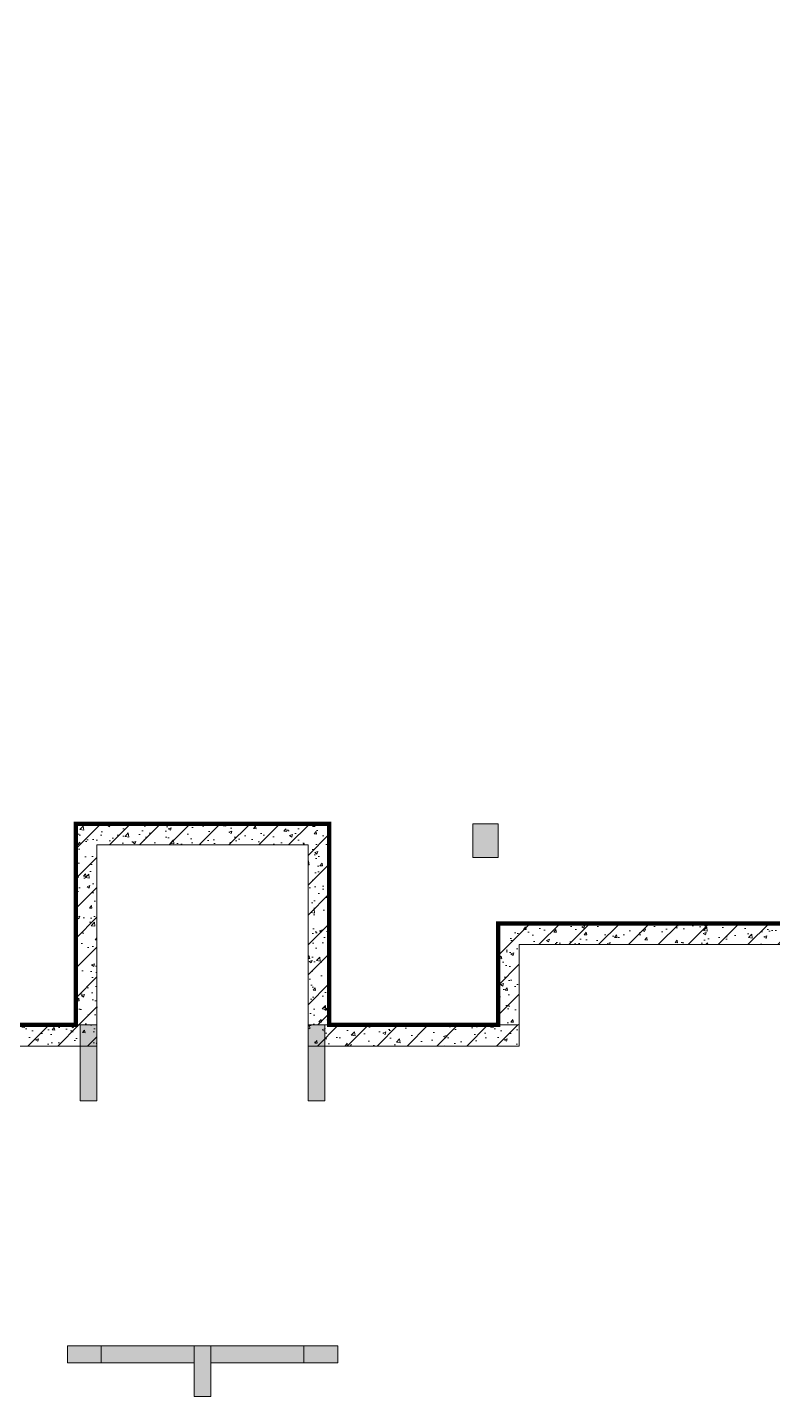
# Model space of a CAD drawing. Extents: x -264757 to 1033689, y 4049843 to 4347093.
# Drawn here: x -19357 to -10533, y 4161008 to 4177216 of the extents above; entities that cross this region are included whole.
import ezdxf

# ---------------------------------------------------------------- set-up
doc = ezdxf.new("R2010")
doc.units = 0
doc.header["$LTSCALE"] = 1000
doc.header["$MEASUREMENT"] = 0
doc.linetypes.add('DASH', pattern=[0.35, 0.25, -0.1])
doc.layers.add('无关图层', color=8, linetype='Continuous', lineweight=0)
doc.layers.add('车位归属楼栋范围线', color=7, linetype='Continuous', true_color=0x19e6c7)
pattern_1 = [(50, (-24883.4, 4152908.02), (358.63, -31.376), [37.5, -412.5]), (355, (-24883.4, 4152908.02), (-69.376, 376.096), [30, -330]), (100.4514, (-24853.53, 4152905.4), (289.255, 344.72), [31.87, -350.571]), (46.1842, (-24883.4, 4153008.02), (533.62, -82.76), [56.25, -618.75]), (96.6356, (-24838.94, 4153001.13), (467.331, 487.059), [47.805, -525.856]), (351.1842, (-24883.4, 4153008), (467.331, 487.06), [45, -495]), (21, (-24833.4, 4152983.02), (298.4535, -201.3094), [37.5, -412.5]), (326, (-24833.4, 4152983.02), (121.658, 362.575), [30, -330]), (71.4514, (-24808.54, 4152966.25), (420.111, 161.265), [31.87, -350.571]), (37.5, (-24883.41, 4152908.02), (6.0799, 166.4469), [0, -326, 0, -335, 0, -331.25]), (7.5, (-24883.41, 4152908.02), (131.5348, 197.2059), [0, -191, 0, -318.5, 0, -126.25]), (327.5, (-24994.91, 4152908.02), (266.9112, -11.2774), [0, -125, 0, -390, 0, -517.5]), (317.5, (-25044.91, 4152908.02), (291.593, 50.0525), [0, -162.5, 0, -259, 0, -367.5]), (45, (-24883.41, 4152908.02), (-176.7767, 176.7767), [])]

msp = doc.modelspace()

# ---------------------------------------------------------------- hatches: boundary and pattern name
at = {"layer": '无关图层'}
h = msp.add_hatch(dxfattribs=at)
h.set_pattern_fill('ARMORED', color=256, scale=50, style=0)
h.set_pattern_definition(pattern_1)
h.paths.add_polyline_path([(-18783.3, 4165408), (-18783.5, 4167788), (-15783.3, 4167788), (-15783.3, 4165408), (-16033.3, 4165408), (-16033.5, 4167538), (-18533.3, 4167538), (-18533.3, 4165408)])
for points in [[(-14083.1, 4167788), (-13783.1, 4167788), (-13783.1, 4167388), (-14083.1, 4167388)], [(-18733.5, 4165408), (-18533.5, 4165408), (-18533.5, 4164508), (-18733.5, 4164508)], [(-16033.3, 4165408), (-15833.3, 4165408), (-15833.3, 4164508), (-16033.3, 4164508)], [(-18482.9, 4161408), (-18882.9, 4161408), (-18882.9, 4161608), (-18482.9, 4161608)], [(-18482.9, 4161408), (-18882.9, 4161408), (-18882.9, 4161608), (-18482.9, 4161608)], [(-17383.1, 4161008), (-17383.1, 4161608), (-17183.1, 4161608), (-17183.1, 4161008)], [(-16082.9, 4161608), (-15682.9, 4161608), (-15682.9, 4161408), (-16082.9, 4161408)], [(-16082.9, 4161608), (-15682.9, 4161608), (-15682.9, 4161408), (-16082.9, 4161408)]]:
    msp.add_hatch(color=256, dxfattribs=at).paths.add_polyline_path(points)
h = msp.add_hatch(dxfattribs=at)
h.set_pattern_fill('ARMORED', color=256, scale=50, style=0)
h.set_pattern_definition([(50, (-763547.97, 4024575.8), (358.63009, -31.37607), [37.5, -412.5]), (355, (-763547.97, 4024575.8), (-69.37567, 376.09607), [30, -330]), (100.4514, (-763518.1, 4024573.2), (289.25469, 344.71977), [31.8701, -350.57106]), (46.1842, (-763547.97, 4024675.8), (533.62052, -82.7595), [56.25, -618.75]), (96.6356, (-763503.5, 4024668.9), (467.33135, 487.05894), [47.80514, -525.8565]), (351.1842, (-763548, 4024675.8), (467.33097, 487.0593), [45, -495]), (21, (-763497.97, 4024650.8), (298.45353, -201.30945), [37.5, -412.5]), (326, (-763497.97, 4024650.8), (121.65767, 362.57502), [30, -330]), (71.4514, (-763473.1, 4024634.02), (420.11131, 161.26525), [31.8701, -350.57106]), (37.5, (-763547.97, 4024575.8), (6.079928, 166.446927), [0, -326, 0, -335, 0, -331.25]), (7.5, (-763547.97, 4024575.8), (131.53477, 197.205856), [0, -191, 0, -318.5, 0, -126.25]), (327.5, (-763659.47, 4024575.8), (266.911218, -11.277436), [0, -125, 0, -390, 0, -517.5]), (317.5, (-763709.47, 4024575.8), (291.593085, 50.05249), [0, -162.5, 0, -259, 0, -367.5]), (45, (-763547.97, 4024575.8), (-176.776695, 176.776695), [])])
h.paths.add_polyline_path([(-13783.1, 4165408), (-13533.1, 4165408), (-13533.1, 4166358), (-9883.1, 4166358), (-9883.1, 4165358), (-9683.1, 4165358), (-9683.1, 4166358), (-6033.1, 4166358), (-6033.1, 4165408), (-5783.1, 4165408), (-5783.1, 4166608), (-13783.1, 4166608)])
h = msp.add_hatch(dxfattribs=at)
h.set_pattern_fill('ARMORED', color=256, scale=50, style=0)
h.set_pattern_definition(pattern_1)
h.paths.add_polyline_path([(-21033.1, 4165408), (-18533.5, 4165408), (-18533.5, 4165158), (-21033.1, 4165158)])
h = msp.add_hatch(color=256, dxfattribs=at)
h.dxf.hatch_style = 1
h.paths.add_polyline_path([(-18733.5, 4165408), (-18733.5, 4165158), (-18733.5, 4164508), (-18533.5, 4164508), (-18533.5, 4165408)])
h = msp.add_hatch(dxfattribs=at)
h.set_pattern_fill('ARMORED', color=256, scale=50, style=0)
h.set_pattern_definition([(50, (-19333.78, 4152908.02), (358.63, -31.376), [37.5, -412.5]), (355, (-19333.78, 4152908.02), (-69.376, 376.096), [30, -330]), (100.4514, (-19303.9, 4152905.4), (289.255, 344.72), [31.87, -350.571]), (46.1842, (-19333.8, 4153008), (533.62, -82.76), [56.25, -618.75]), (96.6356, (-19289.3, 4153001.1), (467.331, 487.059), [47.805, -525.856]), (351.184, (-19333.8, 4153008), (467.33, 487.06), [45, -495]), (21, (-19283.78, 4152983.02), (298.4535, -201.3094), [37.5, -412.5]), (326, (-19283.78, 4152983.02), (121.658, 362.575), [30, -330]), (71.4514, (-19258.9, 4152966.25), (420.111, 161.265), [31.87, -350.571]), (37.5, (-19333.78, 4152908.02), (6.0799, 166.4469), [0, -326, 0, -335, 0, -331.25]), (7.5, (-19333.78, 4152908.02), (131.5348, 197.2059), [0, -191, 0, -318.5, 0, -126.25]), (327.5, (-19445.28, 4152908.02), (266.9112, -11.2774), [0, -125, 0, -390, 0, -517.5]), (317.5, (-19495.28, 4152908.02), (291.593, 50.0525), [0, -162.5, 0, -259, 0, -367.5]), (45, (-19333.78, 4152908.02), (-176.7767, 176.7767), [])])
h.paths.add_polyline_path([(-16033.3, 4165408), (-13533.8, 4165408), (-13533.8, 4165158), (-16033.3, 4165158)])
h = msp.add_hatch(color=256, dxfattribs=at)
h.dxf.hatch_style = 1
h.paths.add_polyline_path([(-16033.3, 4165408), (-16033.3, 4165158), (-16033.3, 4164508), (-15833.3, 4164508), (-15833.3, 4165408)])
h = msp.add_hatch(color=256, dxfattribs=at)
h.dxf.hatch_style = 1
h.paths.add_polyline_path([(-17183.1, 4161408), (-17183.1, 4161008), (-17383.1, 4161008), (-17383.1, 4161408), (-18883.1, 4161408), (-18883.1, 4161608), (-18533.1, 4161608), (-18533.1, 4161608), (-16033.1, 4161608), (-16033.1, 4161608), (-15683.1, 4161608), (-15683.1, 4161408)])

# ---------------------------------------------------------------- linework, layer by layer
for points in [[(-18783.3, 4165408), (-18783.5, 4167788), (-15783.3, 4167788), (-15783.3, 4165408), (-16033.3, 4165408), (-16033.5, 4167538), (-18533.3, 4167538), (-18533.3, 4165408)], [(-14083.1, 4167788), (-13783.1, 4167788), (-13783.1, 4167388), (-14083.1, 4167388)], [(-13783.1, 4165408), (-13533.1, 4165408), (-13533.1, 4166358), (-9883.1, 4166358), (-9883.1, 4165408), (-9683.1, 4165408), (-9683.1, 4166358), (-6033.1, 4166358), (-6033.1, 4165408), (-5783.1, 4165408), (-5783.1, 4166608), (-13783.1, 4166608)], [(-21033.1, 4165408), (-18533.5, 4165408), (-18533.5, 4165158), (-21033.1, 4165158)], [(-18733.5, 4165408), (-18733.5, 4165158), (-18733.5, 4165158), (-18733.5, 4164508), (-18533.5, 4164508), (-18533.5, 4165408)], [(-18733.5, 4165408), (-18533.5, 4165408), (-18533.5, 4164508), (-18733.5, 4164508)], [(-16033.3, 4165408), (-13533.8, 4165408), (-13533.8, 4165158), (-16033.3, 4165158)], [(-16033.3, 4165408), (-16033.3, 4165158), (-16033.3, 4165158), (-16033.3, 4164508), (-15833.3, 4164508), (-15833.3, 4165408)], [(-16033.3, 4165408), (-15833.3, 4165408), (-15833.3, 4164508), (-16033.3, 4164508)], [(-18533.1, 4161608), (-18533.1, 4161608), (-16033.1, 4161608), (-16033.1, 4161608), (-15683.1, 4161608), (-15683.1, 4161408), (-17183.1, 4161408), (-17183.1, 4161008), (-17383.1, 4161008), (-17383.1, 4161408), (-18883.1, 4161408), (-18883.1, 4161608)], [(-18482.9, 4161408), (-18882.9, 4161408), (-18882.9, 4161608), (-18482.9, 4161608)], [(-18482.9, 4161408), (-18882.9, 4161408), (-18882.9, 4161608), (-18482.9, 4161608)], [(-17383.1, 4161008), (-17383.1, 4161608), (-17183.1, 4161608), (-17183.1, 4161008)], [(-16082.9, 4161608), (-15682.9, 4161608), (-15682.9, 4161408), (-16082.9, 4161408)], [(-16082.9, 4161608), (-15682.9, 4161608), (-15682.9, 4161408), (-16082.9, 4161408)]]:
    msp.add_lwpolyline(points, close=True, dxfattribs=at)
at = {"layer": '车位归属楼栋范围线', "linetype": 'DASH', "ltscale": 5}
msp.add_lwpolyline([(-5783.1, 4166608, 50, 50, 0), (-13783.1, 4166608, 50, 50, 0), (-13783.1, 4165408, 50, 50, 0), (-15783.3, 4165408, 50, 50, 0), (-15783.3, 4167788, 50, 50, 0), (-18783.5, 4167788, 50, 50, 0), (-18783.3, 4165408, 50, 50, 0), (-21033.1, 4165408, 50, 50, 0), (-21033.1, 4166658, 50, 50, 0), (-22154.6, 4166658, 50, 50, 0), (-22154.6, 4174958, 50, 50, 0), (-21754.6, 4174958, 50, 50, 0), (-21756.6, 4181009.6, 50, 50, 0), (-28841, 4181007.8, 50, 50, 0), (-28841.2, 4186832.9, 50, 50, 0), (-44194.6, 4186833, 50, 50, 0)], format="xyseb", dxfattribs=at)

doc.saveas('drawing.dxf')
